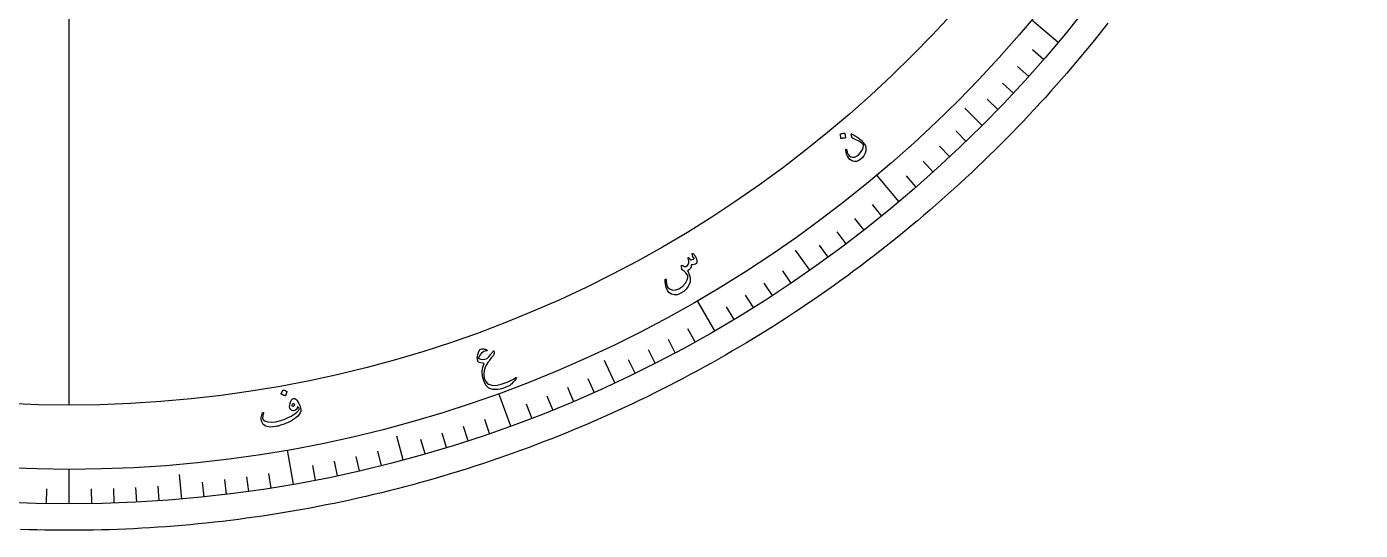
# Model space of a CAD drawing. Header units: millimetres. Extents: x -76 to 76, y -76 to 98.
# Drawn here: x -2.4 to 74, y -75.5 to -46.7 of the extents above; entities that cross this region are included whole.
import ezdxf

# ---------------------------------------------------------------- set-up
doc = ezdxf.new("R2010")
doc.units = ezdxf.units.MM
for name, color, linetype in [('CUT_OUTER', 1, 'Continuous'), ('ENGRAVE', 7, 'Continuous'), ('ENGRAVE_FINE', 8, 'Continuous'), ('TEXT', 5, 'Continuous')]:
    doc.layers.add(name, color=color, linetype=linetype)

msp = doc.modelspace()

# ---------------------------------------------------------------- linework, layer by layer
at = {"layer": 'CUT_OUTER'}
msp.add_lwpolyline([(59.5202, -46.45), (59.234, -46.8143), (58.9457, -47.1769), (58.6551, -47.5377), (58.3623, -47.8967), (58.0673, -48.2539), (57.7701, -48.6093), (57.4708, -48.9628), (57.1693, -49.3145), (56.8656, -49.6644), (56.5598, -50.0124), (56.2519, -50.3585), (55.9418, -50.7027), (55.6297, -51.045), (55.3154, -51.3854), (54.9991, -51.7238), (54.6807, -52.0603), (54.3602, -52.3948), (54.0377, -52.7274), (53.7131, -53.058), (53.3866, -53.3866), (53.058, -53.7131), (52.7274, -54.0377), (52.3948, -54.3602), (52.0603, -54.6807), (51.7238, -54.9991), (51.3854, -55.3154), (51.045, -55.6297), (50.7027, -55.9418), (50.3585, -56.2519), (50.0124, -56.5598), (49.6644, -56.8656), (49.3145, -57.1693), (48.9628, -57.4708), (48.6093, -57.7701), (48.2539, -58.0673), (47.8967, -58.3623), (47.5377, -58.6551), (47.1769, -58.9457), (46.8143, -59.234), (46.45, -59.5202), (46.0839, -59.804), (45.7161, -60.0857), (45.3465, -60.3651), (44.9753, -60.6422), (44.6024, -60.917), (44.2277, -61.1895), (43.8515, -61.4597), (43.4735, -61.7277), (43.0939, -61.9932), (42.7128, -62.2565), (42.3299, -62.5174), (41.9456, -62.776), (41.5596, -63.0321), (41.172, -63.286), (40.7829, -63.5374), (40.3923, -63.7864), (40.0002, -64.0331), (39.6065, -64.2773), (39.2114, -64.5191), (38.8148, -64.7585), (38.4167, -64.9955), (38.0171, -65.23), (37.6162, -65.462), (37.2138, -65.6916), (36.81, -65.9187), (36.4049, -66.1433), (35.9983, -66.3654), (35.5905, -66.5851), (35.1812, -66.8022), (34.7707, -67.0168), (34.3588, -67.2289), (33.9457, -67.4384), (33.5312, -67.6455), (33.1155, -67.8499), (32.6986, -68.0518), (32.2804, -68.2512), (31.861, -68.448), (31.4404, -68.6422), (31.0187, -68.8338), (30.5957, -69.0228), (30.1716, -69.2093), (29.7464, -69.3931), (29.3201, -69.5743), (28.8926, -69.7529), (28.4641, -69.9289), (28.0344, -70.1022), (27.6038, -70.2729), (27.1721, -70.441), (26.7393, -70.6064), (26.3056, -70.7691), (25.8709, -70.9292), (25.4352, -71.0866), (24.9985, -71.2413), (24.5609, -71.3934), (24.1224, -71.5427), (23.683, -71.6894), (23.2426, -71.8333), (22.8014, -71.9746), (22.3594, -72.1132), (21.9165, -72.249), (21.4728, -72.3821), (21.0282, -72.5125), (20.5829, -72.6402), (20.1368, -72.7651), (19.69, -72.8873), (19.2424, -73.0067), (18.794, -73.1234), (18.345, -73.2374), (17.8953, -73.3485), (17.4449, -73.457), (16.9938, -73.5626), (16.5421, -73.6655), (16.0898, -73.7656), (15.6369, -73.863), (15.1834, -73.9575), (14.7293, -74.0493), (14.2747, -74.1383), (13.8195, -74.2245), (13.3638, -74.3079), (12.9076, -74.3885), (12.4509, -74.4663), (11.9938, -74.5413), (11.5362, -74.6134), (11.0782, -74.6828), (10.6197, -74.7494), (10.1608, -74.8131), (9.7016, -74.8741), (9.242, -74.9322), (8.7821, -74.9875), (8.3218, -75.04), (7.8612, -75.0896), (7.4003, -75.1364), (6.9391, -75.1804), (6.4777, -75.2216), (6.016, -75.2599), (5.5541, -75.2954), (5.092, -75.3281), (4.6297, -75.3579), (4.1672, -75.3849), (3.7046, -75.4091), (3.2418, -75.4304), (2.7789, -75.4488), (2.3159, -75.4645), (1.8529, -75.4773), (1.3897, -75.4872), (0.9265, -75.4943), (0.4633, -75.4986), (0, -75.5), (-0.4633, -75.4986), (-0.9265, -75.4943), (-1.3897, -75.4872), (-1.8529, -75.4773), (-2.3159, -75.4645), (-2.7789, -75.4488)], dxfattribs=at)
at = {"layer": 'ENGRAVE'}
for points in [[(0, -68.3275), (0, 68.3275)], [(56.6796, -47.5599), (55.1614, -46.2859)], [(52.3188, -52.3188), (51.3178, -51.3178)], [(47.5599, -56.6796), (46.2859, -55.1614)], [(42.4389, -60.6091), (41.627, -59.4494)], [(36.995, -64.0772), (36.0041, -62.3609)], [(31.2695, -67.0577), (30.6713, -65.7747)], [(25.3061, -69.5279), (24.6282, -67.6655)], [(19.15, -71.4689), (18.7836, -70.1015)], [(12.8482, -72.8659), (12.5041, -70.9142)], [(0, -73.99), (0, -72.0081)], [(6.4487, -73.7084), (6.3253, -72.2982)]]:
    msp.add_lwpolyline(points, dxfattribs=at)
for radius in [73.99, 73.99, 72.0081, 68.3275, 68.3275]:
    msp.add_circle((0, 0), radius, dxfattribs=at)
at = {"layer": 'ENGRAVE_FINE'}
for points in [[(55.841, -48.5418), (55.1999, -47.9846)], [(54.9853, -49.509), (54.3541, -48.9406)], [(54.1129, -50.4611), (53.4917, -49.8818)], [(53.224, -51.3978), (52.613, -50.8077)], [(51.3978, -53.224), (50.8077, -52.613)], [(50.4611, -54.1129), (49.8818, -53.4917)], [(49.509, -54.9853), (48.9406, -54.3541)], [(48.5418, -55.841), (47.9846, -55.1999)], [(46.5634, -57.501), (46.0289, -56.8409)], [(45.5528, -58.3049), (45.0299, -57.6356)], [(44.5283, -59.091), (44.0171, -58.4127)], [(43.4902, -59.8592), (42.991, -59.172)], [(41.3747, -61.3405), (40.8997, -60.6363)], [(40.2978, -62.0532), (39.8352, -61.3409)], [(39.2087, -62.7471), (38.7586, -62.0268)], [(38.1077, -63.4218), (37.6702, -62.6938)], [(35.8711, -64.7131), (35.4593, -63.9702)], [(34.7362, -65.3293), (34.3374, -64.5793)], [(33.5908, -65.9256), (33.2051, -65.1688)], [(32.4351, -66.5018), (32.0627, -65.7384)], [(30.0944, -67.5932), (29.749, -66.8173)], [(27.7171, -68.6023), (27.399, -67.8148)], [(28.9102, -68.1082), (28.5783, -67.3263)], [(26.5156, -69.0756), (26.2113, -68.2827)], [(24.0888, -69.9589), (23.8123, -69.1558)], [(20.3944, -71.1238), (20.1603, -70.3073)], [(21.6326, -70.757), (21.3842, -69.9447)], [(22.8642, -70.3687), (22.6017, -69.5609)], [(17.8998, -71.7922), (17.6943, -70.968)], [(14.118, -72.6306), (13.9559, -71.7968)], [(15.3834, -72.3731), (15.2068, -71.5423)], [(16.6441, -72.0936), (16.4531, -71.266)], [(9.0171, -73.4385), (8.9136, -72.5954)], [(10.2974, -73.2699), (10.1792, -72.4288)], [(11.5746, -73.0791), (11.4417, -72.2401)], [(-1.2913, -73.9787), (-1.2765, -73.1295)], [(1.2913, -73.9787), (1.2765, -73.1295)], [(2.5822, -73.9449), (2.5526, -73.0961)], [(3.8723, -73.8886), (3.8279, -73.0404)], [(5.1613, -73.8098), (5.102, -72.9625)], [(7.7341, -73.5847), (7.6453, -72.74)]]:
    msp.add_lwpolyline(points, dxfattribs=at)
at = {"layer": 'TEXT'}
for points in [[(44.2007, -52.8141), (44.2011, -52.8093), (44.2034, -52.8048), (44.2076, -52.8004), (44.2137, -52.7961), (44.2674, -52.7791), (44.322, -52.7676), (44.3773, -52.7617), (44.4333, -52.7613), (44.4401, -52.7628), (44.445, -52.7657), (44.4481, -52.7702), (44.4494, -52.7763), (44.486, -53.0163), (44.4856, -53.0232), (44.4817, -53.028), (44.4744, -53.0308), (44.4636, -53.0316), (44.4543, -53.0323), (44.4399, -53.0337), (44.4203, -53.0358), (44.3957, -53.0387), (44.3657, -53.0424), (44.3301, -53.0473), (44.2888, -53.0533), (44.242, -53.0604), (44.2352, -53.0607), (44.2305, -53.0593), (44.2279, -53.0562), (44.2273, -53.0513)], [(44.845, -52.8061), (44.8921, -52.8265), (44.9399, -52.8489), (44.9886, -52.8733), (45.0381, -52.8997), (45.0884, -52.9285), (45.1395, -52.9602), (45.1914, -52.9949), (45.2439, -53.0325), (45.2947, -53.0713), (45.3428, -53.1117), (45.3883, -53.1537), (45.4311, -53.1973), (45.4714, -53.2426), (45.5092, -53.2898), (45.5446, -53.3388), (45.5775, -53.3898), (45.6083, -53.4464), (45.6323, -53.5025), (45.6496, -53.5582), (45.6601, -53.6133), (45.66, -53.7591), (45.6197, -53.9043), (45.5393, -54.0487), (45.4187, -54.1922), (45.3183, -54.2804), (45.2171, -54.3418), (45.1153, -54.3765), (45.013, -54.3845), (44.916, -54.3661), (44.8258, -54.3251), (44.7426, -54.2616), (44.6662, -54.1757), (44.6007, -54.0719), (44.5517, -53.9607), (44.5189, -53.8423), (44.5024, -53.7165), (44.5028, -53.7002), (44.5064, -53.6884), (44.5133, -53.6809), (44.5234, -53.6779), (44.5357, -53.6787), (44.5453, -53.6863), (44.5521, -53.7006), (44.5561, -53.7216), (44.5905, -53.8687), (44.6425, -53.9839), (44.7122, -54.0672), (44.7998, -54.1184), (44.8977, -54.1364), (45.002, -54.1207), (45.1126, -54.0712), (45.2295, -53.9877), (45.3511, -53.8636), (45.4397, -53.7297), (45.4952, -53.5863), (45.5178, -53.4335), (45.5173, -53.4292), (45.5151, -53.4241), (45.5114, -53.4181), (45.506, -53.4113), (45.4587, -53.3618), (45.396, -53.3106), (45.3181, -53.2576), (45.2248, -53.2029), (45.1762, -53.1767), (45.1305, -53.1528), (45.0877, -53.1311), (45.0477, -53.1117), (45.0105, -53.0949), (44.9761, -53.0808), (44.9445, -53.0694), (44.9157, -53.0608), (44.9013, -53.0559), (44.8901, -53.0495), (44.8822, -53.0417), (44.8775, -53.0324), (44.8089, -52.826), (44.807, -52.8122), (44.8125, -52.8042), (44.8251, -52.8022), (44.845, -52.8061)], [(35.6989, -59.6815), (35.6968, -59.6688), (35.6977, -59.6584), (35.7014, -59.6502), (35.7081, -59.6442), (35.7186, -59.6395), (35.7289, -59.6381), (35.7393, -59.6398), (35.7495, -59.6448), (35.7803, -59.6661), (35.8115, -59.6967), (35.8431, -59.7366), (35.8752, -59.7857), (35.9194, -59.8709), (35.9509, -59.9582), (35.9697, -60.0475), (35.9757, -60.1389), (35.9734, -60.1631), (35.9677, -60.1842), (35.9586, -60.2021), (35.946, -60.217), (35.8908, -60.2549), (35.8231, -60.2815), (35.7427, -60.2969), (35.6497, -60.301), (35.6383, -60.4176), (35.5998, -60.5134), (35.534, -60.5881), (35.4413, -60.6419), (35.4673, -60.6933), (35.4908, -60.7436), (35.5119, -60.7928), (35.5305, -60.8409), (35.5469, -60.8881), (35.5611, -60.9348), (35.5732, -60.9809), (35.5832, -61.0265), (35.5947, -61.1125), (35.5929, -61.1992), (35.5778, -61.2864), (35.5493, -61.3743), (35.4629, -61.5463), (35.3521, -61.6956), (35.2172, -61.8222), (35.0583, -61.9258), (34.8586, -62.0057), (34.6753, -62.0231), (34.5086, -61.9781), (34.3588, -61.8708), (34.3203, -61.8235), (34.2844, -61.7624), (34.251, -61.6873), (34.2201, -61.5984), (34.1933, -61.497), (34.1738, -61.3869), (34.1614, -61.2681), (34.1561, -61.1407), (34.1567, -61.1322), (34.1591, -61.125), (34.1634, -61.119), (34.1696, -61.1144), (34.1766, -61.1112), (34.1834, -61.1098), (34.19, -61.11), (34.1963, -61.1119), (34.2024, -61.1165), (34.2069, -61.1224), (34.2097, -61.1296), (34.211, -61.1381), (34.2211, -61.3061), (34.2406, -61.4379), (34.2696, -61.5336), (34.3082, -61.5931), (34.4448, -61.6955), (34.5957, -61.741), (34.7608, -61.7294), (34.9399, -61.6606), (35.1622, -61.5148), (35.3239, -61.3454), (35.4247, -61.1529), (35.4646, -60.9377), (35.4091, -60.8434), (35.3355, -60.7525), (35.2437, -60.665), (35.1339, -60.5809), (35.1217, -60.573), (35.1127, -60.5648), (35.1072, -60.5562), (35.1049, -60.5473), (35.1023, -60.5136), (35.1001, -60.4819), (35.0982, -60.4521), (35.0966, -60.4244), (35.0956, -60.3989), (35.0952, -60.3759), (35.0955, -60.3555), (35.0965, -60.3376), (35.0982, -60.3294), (35.1021, -60.3242), (35.1081, -60.322), (35.1163, -60.323), (35.1212, -60.3245), (35.1282, -60.3271), (35.1374, -60.3308), (35.1489, -60.3356), (35.1622, -60.3416), (35.1772, -60.3491), (35.1938, -60.358), (35.212, -60.3683), (35.248, -60.3875), (35.2763, -60.4002), (35.2969, -60.4063), (35.3097, -60.406), (35.3739, -60.3753), (35.4289, -60.329), (35.4747, -60.2671), (35.5112, -60.1896), (35.517, -60.1489), (35.5121, -60.0908), (35.4964, -60.0153), (35.47, -59.9224), (35.4676, -59.9136), (35.4675, -59.9049), (35.47, -59.8963), (35.4748, -59.8879), (35.4801, -59.8812), (35.4861, -59.8764), (35.4929, -59.8736), (35.5005, -59.8727), (35.5181, -59.8821), (35.5378, -59.9076), (35.5596, -59.9494), (35.5835, -60.0074), (35.6479, -60.0084), (35.7096, -59.9975), (35.7686, -59.9746), (35.8249, -59.9398), (35.8139, -59.9232), (35.8034, -59.9106), (35.7934, -59.9021), (35.7839, -59.8976), (35.7738, -59.8941), (35.7661, -59.8892), (35.7608, -59.8828), (35.7577, -59.8751)], [(23.5612, -65.1522), (23.5971, -65.1269), (23.6406, -65.1118), (23.6918, -65.107), (23.7507, -65.1124), (23.7819, -65.1185), (23.8112, -65.1255), (23.8384, -65.1334), (23.8637, -65.1422), (23.8869, -65.1518), (23.908, -65.1619), (23.927, -65.1727), (23.9438, -65.184), (23.9568, -65.1963), (23.9572, -65.2067), (23.945, -65.2152), (23.9202, -65.2217), (23.7644, -65.267), (23.6355, -65.3516), (23.5331, -65.4755), (23.4572, -65.6389), (23.4566, -65.6479), (23.4597, -65.6561), (23.4664, -65.6633), (23.4768, -65.6695), (23.5954, -65.7063), (23.7132, -65.7165), (23.8302, -65.6999), (23.9463, -65.6566), (23.9657, -65.6448), (23.9891, -65.625), (24.0164, -65.5972), (24.0477, -65.5614), (24.1028, -65.4917), (24.1515, -65.4302), (24.1936, -65.3768), (24.2293, -65.3316), (24.2587, -65.2945), (24.2816, -65.2656), (24.2981, -65.2449), (24.3083, -65.2324), (24.3246, -65.2196), (24.3366, -65.2211), (24.3442, -65.237), (24.3473, -65.2673), (24.3469, -65.3501), (24.3429, -65.4131), (24.3356, -65.4562), (24.3248, -65.4795), (24.2816, -65.524), (24.2367, -65.5736), (24.1902, -65.6283), (24.142, -65.688), (24.0922, -65.7529), (24.0407, -65.8228), (23.9875, -65.8979), (23.9326, -65.978), (23.831, -66.1639), (23.773, -66.3595), (23.7589, -66.565), (23.7889, -66.7804), (23.8258, -66.8903), (23.8796, -66.9855), (23.9502, -67.066), (24.0379, -67.1317), (24.2213, -67.1958), (24.459, -67.1986), (24.7506, -67.1394), (25.0954, -67.0174), (25.1471, -66.9944), (25.2024, -66.9685), (25.2613, -66.9398), (25.3238, -66.9081), (25.3895, -66.8735), (25.4584, -66.8359), (25.5303, -66.7951), (25.6053, -66.7512), (25.6186, -66.7445), (25.6291, -66.7414), (25.637, -66.7418), (25.6421, -66.7459), (25.6391, -66.7766), (25.6026, -66.8355), (25.5323, -66.9226), (25.4281, -67.0378), (25.3631, -67.1038), (25.3043, -67.1568), (25.2517, -67.1968), (25.2055, -67.2238), (25.0264, -67.3059), (24.8599, -67.3698), (24.7061, -67.4154), (24.5651, -67.443), (24.2804, -67.4426), (24.0513, -67.3594), (23.878, -67.194), (23.7601, -66.9469), (23.694, -66.667), (23.6771, -66.4053), (23.7092, -66.162), (23.7898, -65.9368), (23.6821, -65.9288), (23.5916, -65.9138), (23.5183, -65.8918), (23.4621, -65.863), (23.4448, -65.8495), (23.4305, -65.833), (23.4191, -65.8137), (23.4106, -65.7916), (23.3981, -65.7284), (23.3914, -65.6667), (23.3907, -65.6065), (23.3958, -65.5478), (23.4206, -65.4245), (23.4564, -65.3175), (23.5033, -65.2267), (23.5612, -65.1522)], [(12.8163, -67.9609), (12.8683, -67.9471), (12.9247, -67.9577), (12.9854, -67.9929), (13.0505, -68.0524), (13.1142, -68.1339), (13.1703, -68.2349), (13.2189, -68.3554), (13.26, -68.4954), (13.2715, -68.5468), (13.2773, -68.5956), (13.2774, -68.6416), (13.2717, -68.6849), (13.2395, -68.7753), (13.183, -68.8665), (13.1021, -68.9585), (12.9968, -69.0511), (12.9359, -69.0962), (12.8724, -69.1399), (12.8063, -69.1821), (12.7376, -69.2228), (12.6661, -69.262), (12.5917, -69.2997), (12.5143, -69.336), (12.434, -69.3708), (12.353, -69.4035), (12.2734, -69.4337), (12.1951, -69.4612), (12.1184, -69.4862), (12.0428, -69.5084), (11.9684, -69.5277), (11.8949, -69.5442), (11.8226, -69.5579), (11.5158, -69.5842), (11.2806, -69.5421), (11.1173, -69.4322), (11.0258, -69.255), (11.017, -69.2118), (11.0116, -69.1619), (11.0097, -69.1053), (11.0111, -69.0419), (11.0187, -68.9713), (11.0335, -68.9016), (11.0557, -68.8327), (11.0851, -68.7648), (11.0898, -68.7568), (11.0959, -68.7506), (11.1032, -68.7463), (11.112, -68.7439), (11.1207, -68.7437), (11.1281, -68.7461), (11.1343, -68.7512), (11.1391, -68.7588), (11.1423, -68.7677), (11.1433, -68.7761), (11.1422, -68.7842), (11.139, -68.792), (11.0896, -68.9468), (11.0851, -69.0729), (11.1256, -69.1703), (11.2114, -69.239), (11.3857, -69.2966), (11.5956, -69.3126), (11.8406, -69.2867), (12.1203, -69.2186), (12.2413, -69.179), (12.3612, -69.133), (12.4801, -69.0809), (12.5979, -69.0224), (12.7144, -68.9577), (12.8294, -68.8868), (12.943, -68.8097), (13.0549, -68.7264), (13.1133, -68.6762), (13.155, -68.6261), (13.18, -68.576), (13.1884, -68.5259), (13.1729, -68.4956), (13.1525, -68.4689), (13.1274, -68.446), (13.0974, -68.4267), (13.0942, -68.4261), (13.0909, -68.4287), (13.0875, -68.4343), (13.084, -68.4432), (13.0575, -68.5124), (13.0233, -68.5672), (12.9815, -68.6074), (12.932, -68.6331), (12.8363, -68.6524), (12.7572, -68.638), (12.6947, -68.59), (12.6489, -68.5083), (12.6352, -68.4312), (12.6433, -68.3325), (12.673, -68.212), (12.7243, -68.0698), (12.742, -68.0337), (12.7633, -68.0035), (12.788, -67.9792), (12.8163, -67.9609)], [(12.2432, -67.4733), (12.2459, -67.4694), (12.2501, -67.4665), (12.2559, -67.4648), (12.2632, -67.4641), (12.3182, -67.4759), (12.371, -67.493), (12.4218, -67.5152), (12.4706, -67.5426), (12.4757, -67.5472), (12.4785, -67.5522), (12.479, -67.5577), (12.4772, -67.5636), (12.3907, -67.7902), (12.387, -67.7959), (12.3813, -67.7982), (12.3736, -67.797), (12.3638, -67.7924), (12.3554, -67.7884), (12.3423, -67.7825), (12.3243, -67.7746), (12.3016, -67.7649), (12.2737, -67.7533), (12.2405, -67.7399), (12.2018, -67.7247), (12.1577, -67.7077), (12.1517, -67.7046), (12.1484, -67.7011), (12.1477, -67.697), (12.1496, -67.6925)], [(12.9168, -68.3333), (12.9244, -68.3194), (12.9249, -68.3068), (12.9185, -68.2956), (12.9051, -68.2856), (12.8544, -68.265), (12.8131, -68.2654), (12.7814, -68.287), (12.7591, -68.3297), (12.7574, -68.3418), (12.7584, -68.352), (12.7622, -68.3603), (12.7688, -68.3667), (12.8105, -68.3835), (12.8491, -68.3836), (12.8846, -68.3668), (12.9168, -68.3333)]]:
    msp.add_lwpolyline(points, close=True, dxfattribs=at)

doc.saveas('drawing.dxf')
